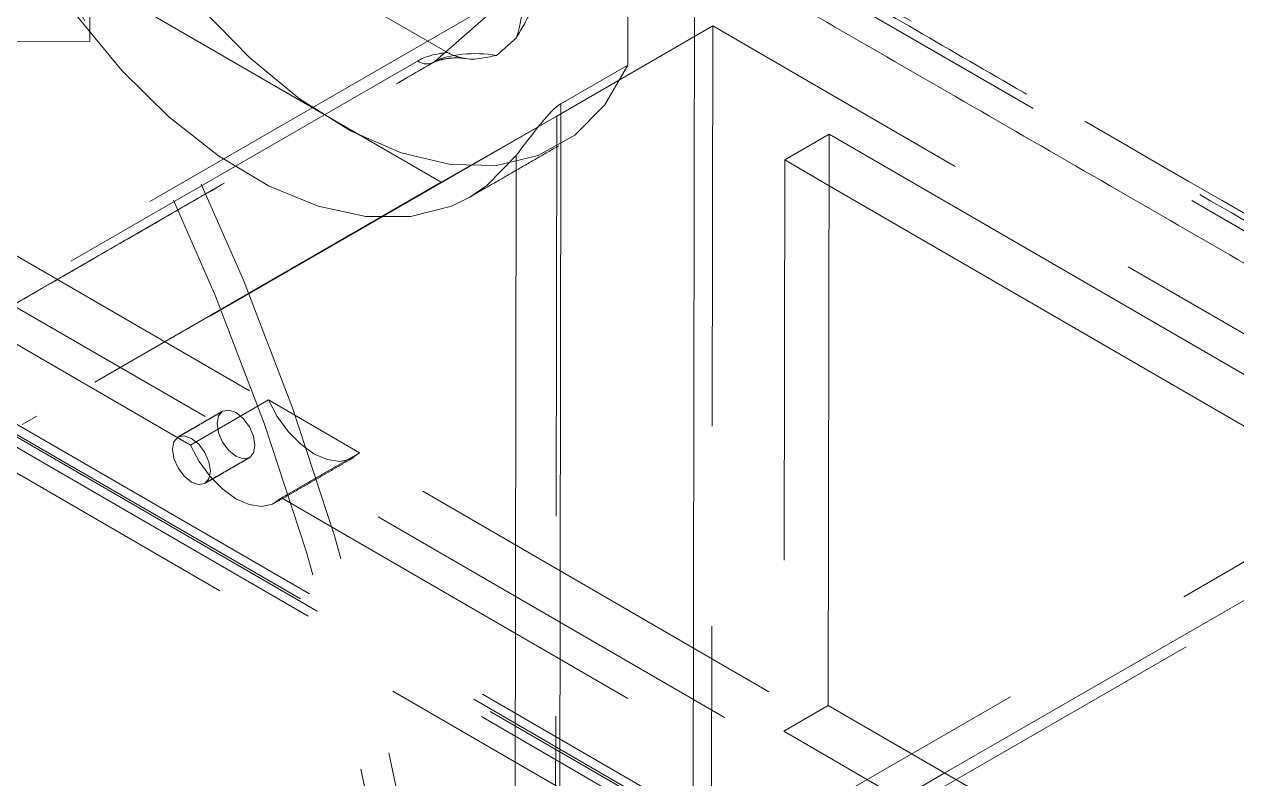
# Model space of a CAD drawing. Header units: millimetres. Extents: x 11 to 421, y 5 to 275.
# Drawn here: x 157.472 to 161.32, y 54.573 to 56.968 of the extents above; entities that cross this region are included whole.
import ezdxf

# ---------------------------------------------------------------- set-up
doc = ezdxf.new("R2010")
doc.units = ezdxf.units.MM
doc.linetypes.add('HIDDEN', pattern=[1.905, 1.27, -0.635])

msp = doc.modelspace()

# ---------------------------------------------------------------- linework, layer by layer
at = {"color": 7, "linetype": 'HIDDEN', "lineweight": 0}
for p, q in [((158.7951, 56.4666), (154.5074, 58.9512)), ((160.7737, 58.7), (157.6795, 56.9137)), ((158.8146, 56.8781), (157.2539, 57.7825)), ((159.529, 57.3633), (162.2513, 55.7858)), ((162.3219, 55.745), (159.5995, 57.3225)), ((158.9702, 57.0407), (157.2662, 56.057)), ((157.6795, 56.9137), (157.6797, 57.036)), ((158.7753, 56.8502), (159.0187, 57.0641)), ((159.6567, 56.9625), (159.1617, 56.6767)), ((159.6567, 56.9625), (159.6527, 54.5151)), ((162.0741, 55.5617), (159.6567, 56.9625)), ((157.6795, 56.9137), (154.6479, 56.917)), ((159.0336, 56.9244), (158.9708, 56.8693)), ((158.7198, 56.8513), (156.952, 55.8308)), ((157.0075, 55.8297), (158.7753, 56.8502)), ((159.1747, 56.7159), (159.3868, 56.8384)), ((159.1747, 56.7159), (159.1745, 56.5861)), ((159.1617, 56.6767), (157.4647, 55.697)), ((159.1617, 56.6767), (158.7951, 56.4666)), ((159.1617, 56.6767), (159.1578, 54.2294)), ((160.0266, 56.6188), (159.8852, 56.5372)), ((159.0329, 56.5043), (159.033, 56.5517)), ((159.8852, 56.5372), (159.8822, 54.7241)), ((160.0263, 56.4554), (159.8852, 56.5372)), ((158.7951, 56.4666), (157.0981, 55.4869)), ((157.0881, 56.4409), (160.3382, 54.5576)), ((156.9466, 56.3593), (160.1967, 54.476)), ((157.2662, 56.057), (157.9989, 55.6324)), ((157.2781, 55.7968), (159.8752, 54.2918)), ((157.2498, 55.7804), (159.847, 54.2755)), ((157.9989, 55.6324), (158.2464, 55.7753)), ((158.5357, 55.6077), (158.2464, 55.7753)), ((162.2513, 55.7858), (159.9886, 54.4795)), ((157.2743, 55.7254), (159.8115, 54.2552)), ((157.3026, 55.7418), (159.8398, 54.2715)), ((160.0591, 54.357), (162.3219, 55.6632)), ((159.7407, 54.2146), (157.3233, 55.6154)), ((158.5357, 55.6077), (158.2882, 55.4648)), ((158.2882, 55.4648), (159.9886, 54.4795)), ((160.0236, 54.8057), (159.8822, 54.7241)), ((159.8822, 54.7241), (161.7905, 53.6183)), ((160.3935, 54.5914), (159.7407, 54.2146))]:
    msp.add_line(p, q, dxfattribs=at)
at = {"color": 7, "linetype": 'Continuous', "lineweight": 15}
for p, q in [((159.3875, 57.2816), (159.3868, 56.8384)), ((159.5994, 57.2164), (159.5949, 54.4946)), ((160.0266, 56.6188), (160.0236, 54.8057)), ((161.9349, 55.513), (160.0266, 56.6188)), ((159.1745, 56.5861), (159.1705, 54.1681)), ((159.029, 54.0866), (159.0329, 56.5043)), ((161.7935, 55.4314), (160.0263, 56.4554)), ((161.7934, 55.3996), (160.3935, 54.5914)), ((160.0236, 54.8057), (161.9319, 53.7))]:
    msp.add_line(p, q, dxfattribs=at)
at = {"color": 7, "linetype": 'HIDDEN', "lineweight": 0, "flags": 128}
for points in [[(158.677, 53.3435), (158.6645, 53.7141), (158.627, 54.0967), (158.5648, 54.489), (158.4783, 54.8885), (158.368, 55.2928), (158.2346, 55.6991), (158.079, 56.105), (157.9022, 56.5079), (157.7052, 56.9053), (157.4893, 57.2945), (157.2558, 57.6733), (157.0064, 58.0391), (156.7424, 58.3897), (156.4657, 58.7229), (156.1779, 59.0365), (155.8808, 59.3285), (155.5764, 59.5972), (155.2666, 59.8407), (154.9533, 60.0577), (154.6385, 60.2466), (154.3242, 60.4064), (154.0124, 60.536), (153.705, 60.6345), (153.4041, 60.7014), (153.1114, 60.7362), (152.8289, 60.7388), (152.5584, 60.709), (152.3015, 60.6472), (152.0598, 60.5536), (151.9175, 60.4793)], [(158.7654, 53.3946), (158.7529, 53.7651), (158.7154, 54.1477), (158.6532, 54.54), (158.5667, 54.9396), (158.4564, 55.3438), (158.323, 55.7501), (158.1674, 56.156), (157.9905, 56.5589), (157.7935, 56.9563), (157.5776, 57.3456), (157.3442, 57.7243), (157.2264, 57.9016)], [(158.7753, 56.8502), (158.77, 56.8464), (158.7699, 56.8463)], [(158.8854, 56.4192), (158.9401, 56.4561), (159.033, 56.5517)], [(158.2464, 55.7753), (158.2746, 55.7227), (158.3095, 55.675), (158.349, 55.6349), (158.3909, 55.6048), (158.4329, 55.5863), (158.4724, 55.5805), (158.5074, 55.5878), (158.5357, 55.6077)], [(158.1439, 55.7352), (158.1209, 55.7433), (158.1013, 55.7395), (158.0883, 55.7246), (158.0837, 55.7007), (158.0882, 55.6715), (158.1012, 55.6415), (158.1207, 55.6151), (158.1436, 55.5965), (158.1667, 55.5885), (158.1862, 55.5922), (158.1992, 55.6072), (158.2039, 55.6311), (158.1993, 55.6602), (158.1863, 55.6903), (158.1669, 55.7166), (158.1439, 55.7352)], [(158.0025, 55.6536), (158.0254, 55.635), (158.0449, 55.6086), (158.0579, 55.5786), (158.0624, 55.5494), (158.0578, 55.5255), (158.0448, 55.5106), (158.0252, 55.5068), (158.0022, 55.5149), (157.9792, 55.5335), (157.9598, 55.5598), (157.9468, 55.5899), (157.9422, 55.6191), (157.9469, 55.643), (157.9599, 55.6579), (157.9794, 55.6616), (158.0025, 55.6536)], [(157.9989, 55.6324), (158.0271, 55.5798), (158.062, 55.5321), (158.1015, 55.4921), (158.1434, 55.4619), (158.1854, 55.4435), (158.225, 55.4377), (158.2599, 55.4449), (158.2882, 55.4648)]]:
    msp.add_lwpolyline(points, dxfattribs=at)
at = {"color": 7, "linetype": 'Continuous', "lineweight": 15, "flags": 128}
for points in [[(157.4804, 58.4396), (157.4788, 58.4022), (157.487, 58.2102), (157.5216, 58.0071), (157.5816, 57.7983), (157.6655, 57.5893), (157.771, 57.3859), (157.8952, 57.1935), (158.0349, 57.0173), (158.1862, 56.862), (158.3451, 56.7317), (158.5073, 56.6301), (158.6684, 56.5598), (158.8242, 56.5227), (158.9704, 56.5198), (159.1031, 56.5513), (159.2187, 56.6161), (159.3141, 56.7127), (159.3868, 56.8384)], [(157.2539, 57.7825), (157.3196, 57.5772), (157.4077, 57.3733), (157.5159, 57.176), (157.6415, 56.9905), (157.781, 56.8216), (157.9311, 56.6737), (158.0877, 56.5505), (158.2468, 56.4552), (158.4044, 56.3904), (158.5563, 56.3576), (158.6986, 56.3578), (158.8276, 56.3909), (158.8854, 56.4192)]]:
    msp.add_lwpolyline(points, dxfattribs=at)
at = {"color": 7, "linetype": 'HIDDEN', "lineweight": 0}
msp.add_arc((158.7493, 56.8938), 0.0518, 235.1583, 293.3869, dxfattribs=at)
for centre, major_axis, ratio, start_param, end_param in [((158.9629, 56.8836), (0.0758, 0.1839), 0.264853, 5.043526, 6.614322), ((158.9, 56.7469), (0.2277, -0.0456), 0.546615, 2.061597, 2.585196), ((158.9001, 56.8285), (0.1435, 0.0014), 0.32215, 1.052313, 2.623109)]:
    msp.add_ellipse(centre, major_axis=major_axis, ratio=ratio, start_param=start_param, end_param=end_param, dxfattribs=at)
for points in [[(170.4749, 52.9414), (156.6863, 60.9014)], [(155.8874, 59.5175), (169.676, 51.5575)], [(162.3013, 55.7907), (159.579, 57.3682)], [(163.8528, 49.1186), (150.0643, 57.0786)], [(157.0021, 55.8258), (158.7699, 56.8463)], [(158.8614, 56.8603), (158.8706, 56.8592)], [(163.9213, 49.2372), (150.8692, 56.7721)], [(158.1013, 55.7395), (157.9598, 55.6579)], [(149.2653, 55.6946), (163.0539, 47.7346)], [(158.0448, 55.5106), (158.1863, 55.5923)], [(158.2687, 55.4494), (158.5162, 55.5922)]]:
    msp.add_open_spline(points, degree=1, dxfattribs=at)
at = {"color": 7, "linetype": 'Continuous', "lineweight": 15}
for points in [[(167.43, 54.8574), (160.612, 58.7933)], [(159.5288, 57.2571), (166.4941, 53.2361)], [(158.8854, 56.4192), (159.1682, 56.5824)]]:
    msp.add_open_spline(points, degree=1, dxfattribs=at)
at = {"color": 7, "linetype": 'HIDDEN', "lineweight": 0}
for points, knots in [([(159.1042, 57.0992), (159.0981, 57.0714), (159.0833, 57.0049), (159.0509, 56.9552), (159.0337, 56.9247), (159.0336, 56.9244)], [0, 0, 0, 0, 0.415629, 0.995421, 1, 1, 1, 1]), ([(158.9708, 56.8693), (158.9706, 56.8692), (158.9345, 56.8624), (158.8864, 56.8471), (158.8289, 56.8719), (158.8146, 56.8781)], [0, 0, 0, 0, 0.003871, 0.751914, 1, 1, 1, 1]), ([(158.7699, 56.8463), (158.773, 56.8479), (158.7794, 56.8512), (158.7982, 56.8569), (158.825, 56.8607), (158.8478, 56.8621), (158.8604, 56.8605), (158.8614, 56.8603)], [0, 0, 0, 0, 0.186995, 0.389848, 0.636989, 0.970484, 1, 1, 1, 1]), ([(159.033, 56.5517), (159.0346, 56.5538), (159.0528, 56.578), (159.0856, 56.6211), (159.1284, 56.6741), (159.1527, 56.6991), (159.1658, 56.7103), (159.172, 56.7142), (159.1747, 56.7159)], [0, 0, 0, 0, 0.050003, 0.559869, 0.804677, 0.902546, 0.958773, 1, 1, 1, 1])]:
    msp.add_open_spline(points, degree=3, knots=knots, dxfattribs=at)

doc.saveas('drawing.dxf')
